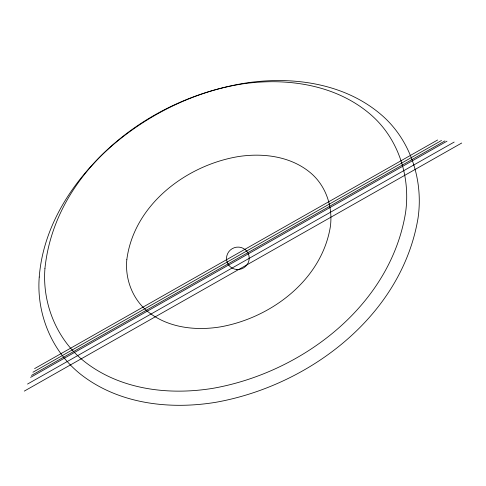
<?xml version="1.0" encoding="UTF-8"?>
<svg xmlns="http://www.w3.org/2000/svg" width="486" height="486" viewBox="0 0 486 486"><rect width="100%" height="100%" fill="white"/><g stroke="black" fill="none" stroke-linecap="round" stroke-linejoin="round"><path stroke-width="0.73" d="M34.615 368.607L437.643 139.98M32.951 372.233L441.519 140.472M31.499 375.405L444.909 140.904M30.6 377.361L447.005 141.165M27.526 384.062L454.173 142.076M24.3 391.102L461.7 143.03M39.238 277.05C36.25 315.122 52.919 354.185 83.987 376.814C121.512 404.37 170.89 409.674 215.796 402.299C309.29 385.653 401.928 315.608 418.063 217.947C423.525 180.239 410.573 139.853 381.297 114.793C344.872 83.477 293.726 76.162 247.441 82.784C196.229 90.53 147.811 113.967 109.113 148.273C72.293 181.509 43.114 226.61 39.238 277.05M44.931 268.612C42.051 304.898 57.858 342.15 87.419 363.801C123.116 390.155 170.173 395.3 212.983 388.314C302.11 372.543 390.422 305.67 405.579 212.534C410.7 176.576 398.259 138.127 370.326 114.277C335.626 84.515 286.959 77.541 242.903 83.847C150.046 98.166 54.93 170.258 44.931 268.612M126.84 259.469C124.774 279.657 133.128 300.688 149.524 312.935C169.584 328.038 196.265 330.826 220.444 326.871C271.31 317.838 321.629 279.906 330.34 226.774C333.098 206.696 325.82 185.281 309.934 172.336C290.191 156.164 262.999 152.811 238.438 156.559C186.278 165.222 134.069 204.594 126.84 259.469M236.646 269.493A11.409 11.178 -28 0 0 248.255 253.607A11.409 11.178 -28 0 0 228.699 251.839A11.409 11.178 -28 0 0 236.646 269.493"/></g></svg>
